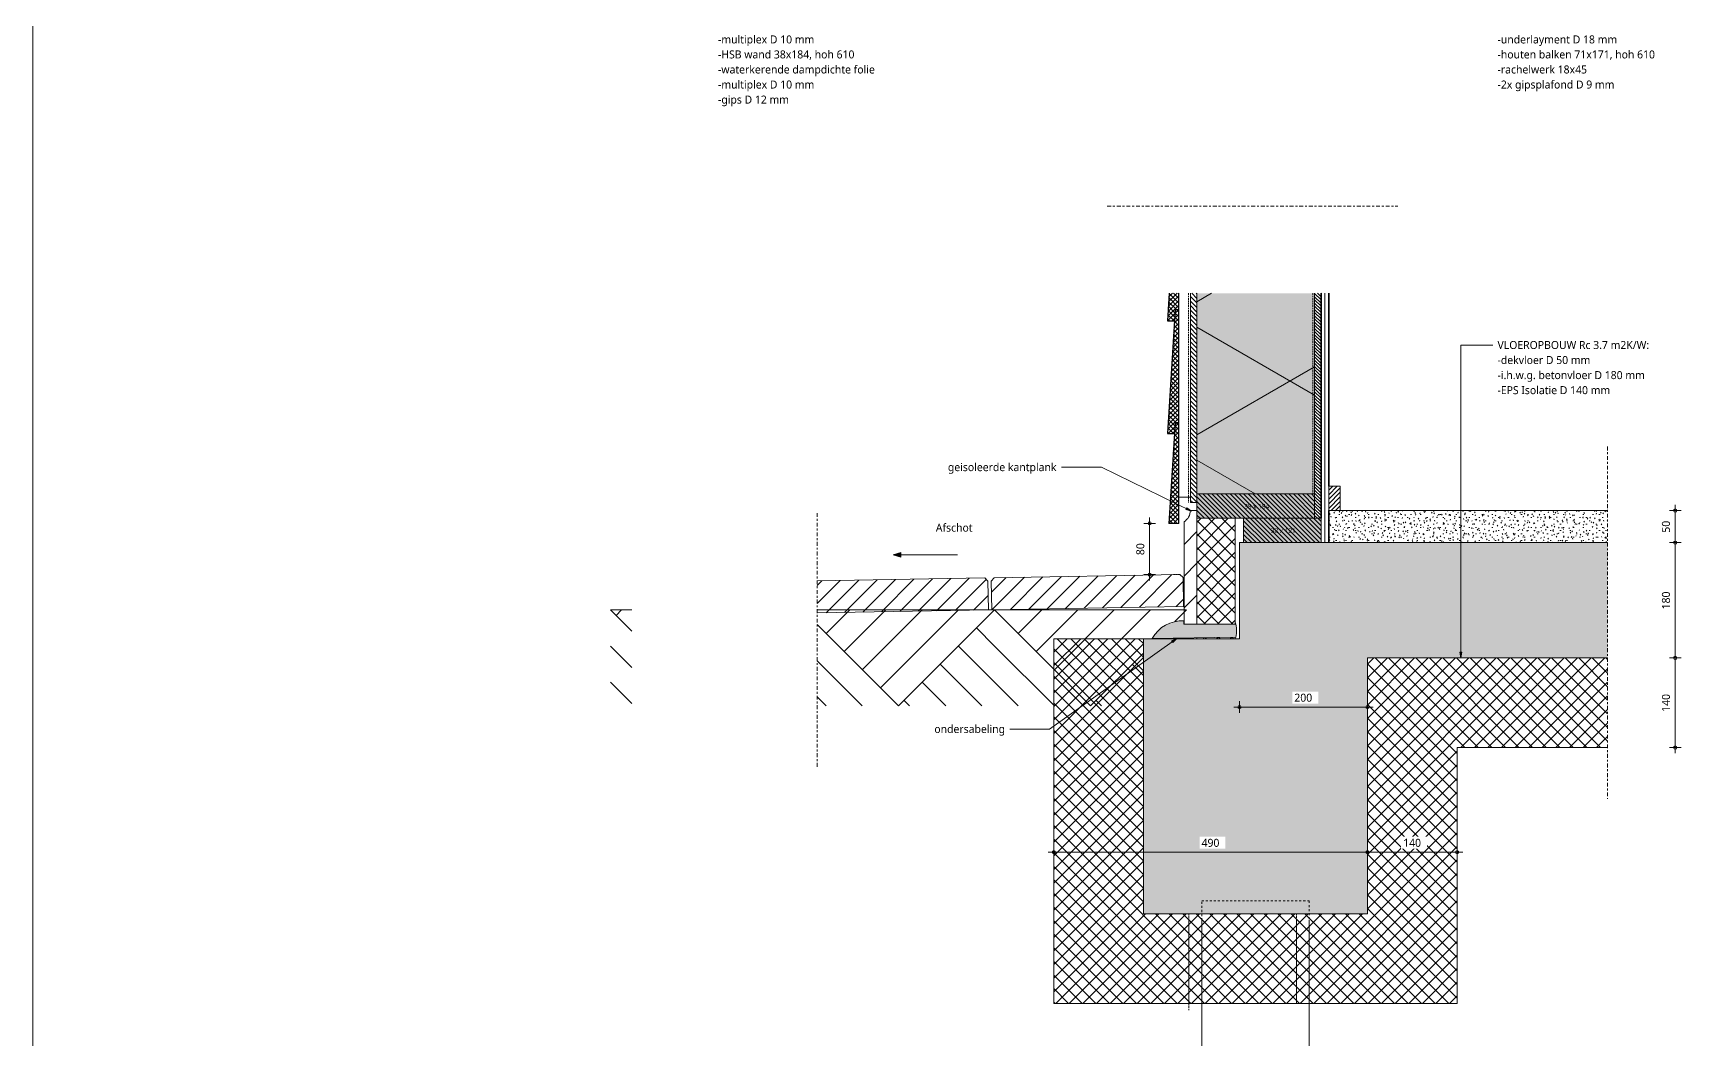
# Model space of a CAD drawing. Header units: millimetres. Extents: x 1813 to 34621, y -2347 to 13791.
# Drawn here: x 11894 to 14469, y 10148 to 11719 of the extents above; entities that cross this region are included whole.
import ezdxf

# ---------------------------------------------------------------- set-up
doc = ezdxf.new("R2010")
doc.units = ezdxf.units.MM
for name, pattern in [('Dash', [6.35, 3.175, -3.175]), ('MV_center', [15, 6, -3, 3, -3]), ('MV_hidden', [3.75, 2.5, -1.25])]:
    doc.linetypes.add(name, pattern=pattern)
for name, color, linetype, lineweight in [('A-ANNO-DIMS', 211, 'Continuous', 13), ('A-ANNO-DIMS-5', 211, 'Continuous', 13), ('A-ANNO-NOTE', 131, 'Continuous', 18), ('A-DETL', 90, 'Continuous', 13), ('A-DETL-GENF', 92, 'Continuous', 18), ('A-DETL-GENF-HDLN', 1, 'Dash', 18), ('A-DETL-MEDM', 33, 'Continuous', 18), ('G-ANNO-TEXT', 231, 'Continuous', 13)]:
    doc.layers.add(name, color=color, linetype=linetype, lineweight=lineweight)
doc.styles.add('Segoe UI', font='segoeui.ttf', dxfattribs={"height": 7.5})
doc.styles.add('Segoe UI_3', font='segoeui.ttf', dxfattribs={"height": 12.5})
doc.styles.add('Segoe UI_B', font='segoeui.ttf', dxfattribs={"height": 12.5})
doc.dimstyles.new('2_5_mm_1', dxfattribs={"dimscale": 304.8, "dimtxt": 13.092049, "dimasz": 0.016404, "dimexe": 0.029528, "dimexo": 0.0625, "dimgap": 0.014764, "dimtad": 1, "dimdec": 0, "dimzin": 0, "dimdsep": 46, "dimtxsty": 'Segoe UI_3', "dimblk1": 'DOTBLANK', "dimblk2": 'DOTBLANK', "dimsah": 1, "dimcen": 0.09, "dimdle": 0.029528, "dimazin": 0, "dimtfac": 1, "dimtdec": 4, "dimtix": 1, "dimtmove": 0, "dimatfit": 3, "dimfxl": 0.029528, "dimfxlon": 1, "dimtvp": 1, "dimtfill": 1, "dimtolj": 1, "dimtzin": 0, "dimarcsym": 2})
pattern_1 = [(45, (0, 0), (-10.606602, 10.606602), []), (135, (0, 0), (-10.606602, -10.606602), [])]
pattern_2 = [(45, (0, 0), (-14.142136, 14.142136), [])]
pattern_3 = [(45, (0, 0), (-3.5355339, 3.5355339), []), (135, (0, 0), (-3.5355339, -3.5355339), [])]

# ---------------------------------------------------------------- blocks, each defined once
blk = doc.blocks.new('42 isolatie - Type 1-3787238-Details Verbouwingen')
at = {"layer": 'A-DETL-GENF'}
blk.add_hatch(color=256, dxfattribs=at).paths.add_polyline_path([(0.3, 0.8), (313.6, 0.8), (313.6, 184.8), (0.3, 184.8)])
at = {"layer": 'A-DETL-GENF', "lineweight": 13}
h = blk.add_hatch(dxfattribs=at)
h.set_pattern_fill('FP_6', color=256, style=0, pattern_type=2)
h.set_pattern_definition([(60, (-2126.39, 181.76), (-155.885, 90), []), (120, (-2126.39, 181.76), (-155.885, -90), [])])
h.paths.add_polyline_path([(0.3, 0.8), (313.6, 0.8), (313.6, 184.8), (0.3, 184.8)])
at = {"layer": 'A-DETL-GENF'}
for p, q in [((313.6, 184.8), (0.3, 184.8)), ((0.3, 184.8), (0.3, 0.8)), ((0.3, 0.8), (313.6, 0.8)), ((0.3, 0.8), (313.6, 0.8))]:
    blk.add_line(p, q, dxfattribs=at)
blk = doc.blocks.new('00_Maaiveld - Type 1-V43-Details Verbouwingen')
at = {"layer": 'A-DETL-GENF', "lineweight": 13}
for p, q in [((0, 0), (-577.1, 0)), ((-526.3, 0), (-563.1, -36.9)), ((-469.7, 0), (-534.9, -65.1)), ((-413.1, 0), (-506.6, -93.4)), ((-356.6, 0), (-478.3, -121.7)), ((-300, 0), (-450, -150)), ((-300, 0), (-150, -150)), ((-226.3, 0), (-263.1, -36.9)), ((-169.7, 0), (-234.9, -65.1)), ((-113.1, 0), (-206.6, -93.4)), ((-56.6, 0), (-178.3, -121.7)), ((0, 0), (-18.4, -18.4)), ((-866.8, 0), (-900, 0)), ((-900, 0), (-866.8, -33.2)), ((-882.8, 0), (-891.4, -8.6)), ((-577.1, -22.9), (-450, -150)), ((-328.3, -28.3), (-300, -56.6)), ((-44.7, -44.7), (-45, -45)), ((-12.4, -44.2), (-11.6, -45)), ((-900, -56.6), (-866.8, -89.8)), ((-356.6, -56.6), (-300, -113.1)), ((-300, -56.6), (-206.6, -150)), ((-67.4, -67.4), (-150, -150)), ((-577.1, -79.5), (-506.6, -150)), ((-384.9, -84.9), (-319.7, -150)), ((-84.9, -84.9), (-67.4, -102.3)), ((-900, -113.1), (-866.8, -146.3)), ((-413.1, -113.1), (-376.3, -150)), ((-300, -113.1), (-263.1, -150)), ((-113.1, -113.1), (-76.3, -150)), ((-577.1, -136), (-563.1, -150)), ((-441.4, -141.4), (-432.8, -150)), ((-141.4, -141.4), (-132.8, -150))]:
    blk.add_line(p, q, dxfattribs=at)
blk = doc.blocks.new('17 paal_aanzicht - Type 1-3186683-Details Verbouwingen')
at = {"layer": 'A-DETL-GENF', "linetype": 'Dash'}
blk.add_hatch(color=256, dxfattribs=at).paths.add_polyline_path([(42, -310.4), (49.3, -310.1), (56.5, -309.2), (63.6, -307.7), (70.6, -305.7), (77.3, -303.1), (84, -300), (77.3, -296.9), (70.6, -294.3), (63.6, -292.3), (56.5, -290.8), (49.3, -289.9), (42, -289.6), (34.7, -289.9), (27.5, -290.8), (20.4, -292.3), (13.4, -294.3), (6.7, -296.9), (0, -300), (6.7, -303.1), (13.4, -305.7), (20.4, -307.7), (27.5, -309.2), (34.7, -310.1)])
at = {"layer": 'A-DETL-GENF'}
for p, q in [((-84, 0), (-84, -300)), ((84, -300), (84, 0))]:
    blk.add_line(p, q, dxfattribs=at)
for centre, radius, start, end in [((-42, -230.9), 80.9, 238.7061, 301.2939), ((42, -379.9), 90.3, 62.2811, 117.7189), ((42, -379.9), 90.3, 62.2811, 117.7189), ((42, -220.1), 90.3, 242.2811, 297.7189)]:
    blk.add_arc(centre, radius, start, end, dxfattribs=at)
at = {"layer": 'A-DETL-GENF-HDLN'}
for p, q in [((-84, 0), (-84, 30)), ((-84, 30), (84, 30)), ((84, 30), (84, 0))]:
    blk.add_line(p, q, dxfattribs=at)
blk = doc.blocks.new('NLRS_00_DI_maskeer - Type 1-4234750-Details Verbouwingen')
at = {"layer": 'A-DETL-GENF', "linetype": 'MV_center'}
blk.add_line((-100, 0), (298.7, 0), dxfattribs=at)
blk = doc.blocks.new('NLRS_00_DI_maskeer - Type 1-4234713-Details Verbouwingen')
at = {"layer": 'A-DETL-GENF', "linetype": 'MV_center'}
blk.add_line((-100, 0), (450, 0), dxfattribs=at)
blk = doc.blocks.new('00 hout_rechthoekig_sls - Vuren 38x121-3429648-Details Verbouwingen')
at = {"layer": 'A-DETL-GENF', "lineweight": 13}
blk.add_hatch(color=256, dxfattribs=at).paths.add_polyline_path([(0, -38), (121, -38), (121, 0), (0, 0)])
at = {"layer": 'A-DETL-MEDM', "lineweight": 13}
h = blk.add_hatch(dxfattribs=at)
h.set_pattern_fill('FP_115', color=256, style=0, pattern_type=2)
h.set_pattern_definition([(135, (-13785.619, -10961.589), (-3.5355339, -3.5355339), [])])
h.paths.add_polyline_path([(0, -38), (121, -38), (121, 0), (0, 0)])
at = {"layer": 'A-DETL-MEDM'}
for p, q in [((0, 0), (111, 0)), ((0, -38), (0, 0)), ((111, 0), (121, 0)), ((121, 0), (121, -38)), ((121, 0), (121, -38)), ((121, 0), (121, -38)), ((121, -38), (0, -38)), ((121, -38), (0, -38))]:
    blk.add_line(p, q, dxfattribs=at)
blk = doc.blocks.new('00 hout_rechthoekig_sls - Vuren 38x184-V72-Details Verbouwingen')
at = {"layer": 'A-DETL-GENF', "lineweight": 13}
blk.add_hatch(color=256, dxfattribs=at).paths.add_polyline_path([(0, -38), (184, -38), (184, 0), (0, 0)])
at = {"layer": 'A-DETL-MEDM', "lineweight": 13}
h = blk.add_hatch(dxfattribs=at)
h.set_pattern_fill('FP_116', color=256, style=0, pattern_type=2)
h.set_pattern_definition([(135, (-13712.619, -10999.589), (-3.5355339, -3.5355339), [])])
h.paths.add_polyline_path([(0, -38), (184, -38), (184, 0), (0, 0)])
at = {"layer": 'A-DETL-MEDM'}
for p, q in [((0, 0), (184, 0)), ((0, -38), (0, 0)), ((184, 0), (184, -38)), ((184, 0), (184, -38)), ((184, 0), (184, -38)), ((184, -38), (0, -38)), ((184, -38), (0, -38))]:
    blk.add_line(p, q, dxfattribs=at)
blk = doc.blocks.new('NLRS_00_DI_maskeer - Type 1-4234751-Details Verbouwingen')
at = {"layer": 'A-DETL-GENF', "linetype": 'MV_center'}
blk.add_line((-100, 0), (354, 0), dxfattribs=at)
blk = doc.blocks.new('00_GA_pijl2 - Type 1-3186685-Details Verbouwingen')
at = {"layer": 'A-ANNO-NOTE', "lineweight": 13}
blk.add_hatch(color=256, dxfattribs=at).paths.add_polyline_path([(-4.81, 0.7), (-2.38, 0), (-4.81, -0.7)])
at = {"layer": 'A-ANNO-NOTE'}
for p, q in [((-4.81, 0.7), (-4.81, -0.7)), ((-2.38, 0), (-4.81, 0.7)), ((-4.81, 0), (-22.43, 0)), ((-4.81, -0.7), (-2.38, 0))]:
    blk.add_line(p, q, dxfattribs=at)
blk = doc.blocks.new('DIMBLOCK49-Details Verbouwingen')
at = {"layer": 'A-ANNO-DIMS-5'}
for p, q in [((14460, 10973.6), (14451, 10973.6)), ((14460, 10982.6), (14460, 10923.6)), ((14460, 10973.6), (14469, 10973.6)), ((14460, 10923.6), (14451, 10923.6)), ((14460, 10923.6), (14469, 10923.6))]:
    blk.add_line(p, q, dxfattribs=at)
for centre in [(14460, 10973.6), (14460, 10923.6)]:
    blk.add_circle(centre, 2.5, dxfattribs=at)
at = {"layer": 'A-ANNO-DIMS-5', "color": 0, "insert": (14439.2, 10939.1), "char_height": 12.5, "width": 22.852, "attachment_point": 1, "rotation": 90, "line_spacing_factor": 1.142579, "style": 'Segoe UI_3', "bg_fill": 3, "box_fill_scale": 1.25, "bg_fill_color": 9, "bg_fill_true_color": 13158600, "bg_fill_transparency": 0}
blk.add_mtext('50', dxfattribs=at)
blk = doc.blocks.new('_DotBlank')
at = {"color": 0, "linetype": 'ByBlock', "lineweight": -2}
blk.add_line((-0.5, 0), (-1, 0), dxfattribs=at)
blk.add_circle((0, 0), 0.5, dxfattribs=at)
blk = doc.blocks.new('DIMBLOCK50-Details Verbouwingen')
at = {"layer": 'A-ANNO-DIMS-5'}
for p, q in [((14460, 10923.6), (14451, 10923.6)), ((14460, 10923.6), (14460, 10743.6)), ((14460, 10923.6), (14469, 10923.6)), ((14460, 10743.6), (14451, 10743.6)), ((14460, 10743.6), (14469, 10743.6))]:
    blk.add_line(p, q, dxfattribs=at)
for centre in [(14460, 10923.6), (14460, 10743.6)]:
    blk.add_circle(centre, 2.5, dxfattribs=at)
at = {"layer": 'A-ANNO-DIMS-5', "color": 0, "insert": (14439.2, 10819.3), "char_height": 12.5, "width": 34.277, "attachment_point": 1, "rotation": 90, "line_spacing_factor": 1.142579, "style": 'Segoe UI_3', "bg_fill": 3, "box_fill_scale": 1.25, "bg_fill_color": 9, "bg_fill_true_color": 13158600, "bg_fill_transparency": 0}
blk.add_mtext('180', dxfattribs=at)
blk = doc.blocks.new('DIMBLOCK51-Details Verbouwingen')
at = {"layer": 'A-ANNO-DIMS-5'}
for p, q in [((14460, 10743.6), (14451, 10743.6)), ((14460, 10743.6), (14460, 10594.6)), ((14460, 10743.6), (14469, 10743.6)), ((14460, 10603.6), (14451, 10603.6)), ((14460, 10603.6), (14469, 10603.6))]:
    blk.add_line(p, q, dxfattribs=at)
for centre in [(14460, 10743.6), (14460, 10603.6)]:
    blk.add_circle(centre, 2.5, dxfattribs=at)
at = {"layer": 'A-ANNO-DIMS-5', "color": 0, "insert": (14439.2, 10659.3), "char_height": 12.5, "width": 34.277, "attachment_point": 1, "rotation": 90, "line_spacing_factor": 1.142579, "style": 'Segoe UI_3', "bg_fill": 3, "box_fill_scale": 1.25, "bg_fill_color": 9, "bg_fill_true_color": 13158600, "bg_fill_transparency": 0}
blk.add_mtext('140', dxfattribs=at)
blk = doc.blocks.new('DIMBLOCK53-Details Verbouwingen')
at = {"layer": 'A-ANNO-DIMS-5'}
for p, q in [((13638.8, 10953.6), (13629.8, 10953.6)), ((13638.8, 10962.6), (13638.8, 10864.6)), ((13638.8, 10953.6), (13647.8, 10953.6)), ((13638.8, 10873.6), (13629.8, 10873.6)), ((13638.8, 10873.6), (13647.8, 10873.6))]:
    blk.add_line(p, q, dxfattribs=at)
for centre in [(13638.8, 10953.6), (13638.8, 10873.6)]:
    blk.add_circle(centre, 2.5, dxfattribs=at)
at = {"layer": 'A-ANNO-DIMS-5', "color": 0, "insert": (13618, 10904.1), "char_height": 12.5, "width": 22.852, "attachment_point": 1, "rotation": 90, "line_spacing_factor": 1.142579, "style": 'Segoe UI_3', "bg_fill": 3, "box_fill_scale": 1.25, "bg_fill_color": 9, "bg_fill_true_color": 13158600, "bg_fill_transparency": 0}
blk.add_mtext('80', dxfattribs=at)
blk = doc.blocks.new('DIMBLOCK59-Details Verbouwingen')
at = {"layer": 'A-ANNO-DIMS-5'}
for p, q in [((13770.2, 10666.9), (13988.2, 10666.9)), ((13779.2, 10666.9), (13779.2, 10675.9)), ((13779.2, 10666.9), (13779.2, 10657.9)), ((13979.2, 10666.9), (13979.2, 10675.9)), ((13979.2, 10666.9), (13979.2, 10657.9))]:
    blk.add_line(p, q, dxfattribs=at)
for centre in [(13779.2, 10666.9), (13979.2, 10666.9)]:
    blk.add_circle(centre, 2.5, dxfattribs=at)
at = {"layer": 'A-ANNO-DIMS-5', "color": 0, "insert": (13864.9, 10687.7), "char_height": 12.5, "width": 34.277, "attachment_point": 1, "line_spacing_factor": 1.142579, "style": 'Segoe UI_3', "bg_fill": 3, "box_fill_scale": 1.25, "bg_fill_color": 9, "bg_fill_true_color": 13158600, "bg_fill_transparency": 0}
blk.add_mtext('200', dxfattribs=at)
blk = doc.blocks.new('DIMBLOCK60-Details Verbouwingen')
at = {"layer": 'A-ANNO-DIMS-5'}
for p, q in [((13480.2, 10440.3), (13979.2, 10440.3)), ((13489.2, 10440.3), (13489.2, 10449.3)), ((13489.2, 10440.3), (13489.2, 10431.3)), ((13979.2, 10440.3), (13979.2, 10449.3)), ((13979.2, 10440.3), (13979.2, 10431.3))]:
    blk.add_line(p, q, dxfattribs=at)
for centre in [(13489.2, 10440.3), (13979.2, 10440.3)]:
    blk.add_circle(centre, 2.5, dxfattribs=at)
at = {"layer": 'A-ANNO-DIMS-5', "color": 0, "insert": (13719.9, 10461.1), "char_height": 12.5, "width": 34.277, "attachment_point": 1, "line_spacing_factor": 1.142579, "style": 'Segoe UI_3', "bg_fill": 3, "box_fill_scale": 1.25, "bg_fill_color": 9, "bg_fill_true_color": 13158600, "bg_fill_transparency": 0}
blk.add_mtext('490', dxfattribs=at)
blk = doc.blocks.new('DIMBLOCK61-Details Verbouwingen')
at = {"layer": 'A-ANNO-DIMS-5'}
for p, q in [((13979.2, 10440.3), (13979.2, 10449.3)), ((13979.2, 10440.3), (14128.2, 10440.3)), ((13979.2, 10440.3), (13979.2, 10431.3)), ((14119.2, 10440.3), (14119.2, 10449.3)), ((14119.2, 10440.3), (14119.2, 10431.3))]:
    blk.add_line(p, q, dxfattribs=at)
for centre in [(13979.2, 10440.3), (14119.2, 10440.3)]:
    blk.add_circle(centre, 2.5, dxfattribs=at)
at = {"layer": 'A-ANNO-DIMS-5', "color": 0, "insert": (14034.9, 10461.1), "char_height": 12.5, "width": 34.277, "attachment_point": 1, "line_spacing_factor": 1.142579, "style": 'Segoe UI_3', "bg_fill": 3, "box_fill_scale": 1.25, "bg_fill_color": 9, "bg_fill_true_color": 13158600, "bg_fill_transparency": 0}
blk.add_mtext('140', dxfattribs=at)

msp = doc.modelspace()

# ---------------------------------------------------------------- hatches: boundary and pattern name
at = {"layer": 'A-DETL-GENF', "lineweight": 13}
h = msp.add_hatch(dxfattribs=at)
h.set_pattern_fill('FP_10', color=250, style=0, pattern_type=2)
h.set_pattern_definition(pattern_3)
h.paths.add_polyline_path([(13666.6, 11269.8), (13677.6, 11269.8), (13678.6, 11286.8), (13684.6, 11286.8), (13684.6, 11312.9), (13669.3, 11312.9), (13667, 11275.6)])
h = msp.add_hatch(dxfattribs=at)
h.set_pattern_fill('FP_17', color=250, style=0, pattern_type=2)
h.set_pattern_definition([(135, (0, 0), (-3.5355339, -3.5355339), [])])
h.paths.add_polyline_path([(13712.6, 10986.1), (13712.6, 11312.9), (13702.6, 11312.9), (13702.6, 10986.1), (13705.6, 10986.1)])
h = msp.add_hatch(dxfattribs=at)
h.set_pattern_fill('FP_81', color=254, style=0, pattern_type=2)
h.set_pattern_definition([(135, (0, 0), (-2.4748737, -2.4748737), [])])
h.paths.add_polyline_path([(13896.6, 10961.6), (13906.6, 10961.6), (13906.6, 11312.9), (13896.6, 11312.9), (13896.6, 10999.6)])
h = msp.add_hatch(dxfattribs=at)
h.set_pattern_fill('FP_7', color=254, style=0, pattern_type=2)
h.set_pattern_definition([(90, (0, 0), (-7.5, 5e-16), [])])
h.paths.add_polyline_path([(13906.6, 10923.6), (13918.6, 10923.6), (13918.6, 11312.9), (13906.6, 11312.9), (13906.6, 10961.6)])
h = msp.add_hatch(dxfattribs=at)
h.set_pattern_fill('FP_10', color=250, style=0, pattern_type=2)
h.set_pattern_definition(pattern_3)
h.paths.add_polyline_path([(13668.8, 11093.8), (13677.6, 11093.8), (13678.6, 11110.8), (13684.6, 11110.8), (13684.6, 11286.8), (13678.6, 11286.8), (13666.6, 11093.8)])
h = msp.add_hatch(dxfattribs=at)
h.set_pattern_fill('FP_10', color=250, style=0, pattern_type=2)
h.set_pattern_definition(pattern_3)
h.paths.add_polyline_path([(13684.6, 10953.6), (13684.6, 11110.8), (13678.6, 11110.8), (13668.8, 10953.6)])
h = msp.add_hatch(dxfattribs=at)
h.set_pattern_fill('FP_12', color=250, style=0, pattern_type=2)
h.set_pattern_definition([(45, (0, 0), (-3.5355339, 3.5355339), [])])
h.paths.add_polyline_path([(13936.6, 10973.6), (13936.6, 11011.6), (13918.6, 11011.6), (13918.6, 10973.6)])
h = msp.add_hatch(dxfattribs=at)
h.set_pattern_fill('FP_78', color=250, style=0, pattern_type=2)
h.set_pattern_definition([(45, (0, 0), (-24.74874, 24.74874), [])])
h.paths.add_polyline_path([(13706.6, 10773.6), (13712.6, 10773.6), (13712.6, 10774.8), (13692.6, 10774.5), (13692.6, 10773.6), (13705.6, 10773.6)])
h.paths.add_polyline_path([(13692.6, 10796.2), (13712.6, 10796.2), (13712.6, 10973.6), (13702.6, 10973.6), (13701.8, 10968.4), (13699.8, 10963.6), (13696.7, 10959.4), (13692.6, 10956.1)])
h = msp.add_hatch(dxfattribs=at)
h.set_pattern_fill('FP_80', color=254, style=0, pattern_type=2)
h.set_pattern_definition([(0, (0, 0), (20.32, 5.08), [1.676, -13.564, 1.676, -13.564, -81.28]), (0, (0, 0), (20.32, 5.08), [-30.48, 1.676, -28.804, 1.676, -13.564, -35.56]), (0, (0, 0), (20.32, 5.08), [-76.2, 1.676, -8.484, 1.676, -23.724]), (120, (7.62, 2.54), (-14.559409, 15.0576362), [1.676, -13.564, 1.676, -13.564, -81.28]), (120, (7.62, 2.54), (-14.559409, 15.0576362), [-30.48, 1.676, -28.804, 1.676, -13.564, -35.56]), (120, (7.62, 2.54), (-14.559409, 15.0576362), [-76.2, 1.676, -8.484, 1.676, -23.724]), (240, (10.16, 12.7), (-5.760591, -20.1376362), [1.676, -13.564, 1.676, -13.564, -81.28]), (240, (10.16, 12.7), (-5.760591, -20.1376362), [-30.48, 1.676, -28.804, 1.676, -13.564, -35.56]), (240, (10.16, 12.7), (-5.760591, -20.1376362), [-76.2, 1.676, -8.484, 1.676, -23.724])])
h.paths.add_polyline_path([(14354.2, 10923.6), (14354.2, 10973.6), (13918.6, 10973.6), (13918.6, 10923.6), (13979.2, 10923.6)])
h = msp.add_hatch(dxfattribs=at)
h.set_pattern_fill('FP_1', color=251, style=0, pattern_type=2)
h.set_pattern_definition(pattern_1)
h.paths.add_polyline_path([(13712.6, 10773.6), (13772.6, 10773.6), (13772.6, 10775.7), (13712.6, 10774.8), (13712.6, 10773.8)])
h.paths.add_polyline_path([(13712.6, 10796.2), (13772.6, 10796.2), (13772.6, 10961.6), (13712.6, 10961.6), (13712.6, 10956.1)])
at = {"layer": 'A-DETL-GENF'}
for points in [[(13629.2, 10344.1), (13979.2, 10344.1), (13979.2, 10743.6), (14354.2, 10743.6), (14354.2, 10923.6), (13779.2, 10923.6), (13779.2, 10773.6), (13629.2, 10773.6)], [(13643, 10773.8), (13773.6, 10775.7), (13774.4, 10781.6), (13774.6, 10787.6), (13774, 10793.5), (13772.7, 10799.4), (13772.7, 10796.2), (13692.5, 10796.2), (13692.5, 10801.2), (13686.5, 10801.3), (13680.6, 10800.7), (13674.7, 10799.4), (13669.1, 10797.5), (13663.7, 10794.9), (13658.6, 10791.7), (13654, 10787.9), (13649.8, 10783.6), (13646.1, 10778.9)]]:
    msp.add_hatch(color=9, dxfattribs=at).paths.add_polyline_path(points)
at = {"layer": 'A-DETL-GENF', "lineweight": 13}
h = msp.add_hatch(dxfattribs=at)
h.set_pattern_fill('FP_82', color=254, style=0, pattern_type=2)
h.set_pattern_definition(pattern_2)
h.paths.add_polyline_path([(13119.5, 10813.9), (13387.1, 10818.5), (13386.3, 10863.5), (13381.2, 10868.5), (13119.5, 10863.9), (13119.5, 10819.4)])
h = msp.add_hatch(dxfattribs=at)
h.set_pattern_fill('FP_82', color=254, style=0, pattern_type=2)
h.set_pattern_definition(pattern_2)
h.paths.add_polyline_path([(13392.1, 10818.6), (13692, 10823.9), (13691.2, 10868.9), (13686.1, 10873.8), (13396.2, 10868.7), (13391.3, 10863.6)])
h = msp.add_hatch(dxfattribs=at)
h.set_pattern_fill('FP_1', color=251, style=0, pattern_type=2)
h.set_pattern_definition(pattern_1)
h.paths.add_polyline_path([(13489.2, 10204.1), (14119.2, 10204.1), (14119.2, 10603.6), (14354.2, 10603.6), (14354.2, 10743.6), (13979.2, 10743.6), (13979.2, 10344.1), (13629.2, 10344.1), (13629.2, 10773.6), (13489.2, 10773.6), (13489.2, 10344.1)])
at = {"layer": 'G-ANNO-TEXT'}
for points in [[(13704.2, 10972.8), (13696.8, 10978.1), (13695.4, 10975.3)], [(13681.3, 10774.1), (13673.1, 10770.1), (13674.9, 10767.5)], [(14125.1, 10743.4), (14126.7, 10752.4), (14123.5, 10752.4)]]:
    msp.add_hatch(color=7, dxfattribs=at).paths.add_polyline_path(points)

# ---------------------------------------------------------------- linework, layer by layer
at = {"layer": 'A-DETL', "lineweight": 18}
for p, q in [((11894.3, 8939.6), (11894.3, 13099.5)), ((13918.6, 11011.6), (13918.6, 10973.6)), ((13936.6, 11011.6), (13918.6, 11011.6)), ((13936.6, 10973.6), (13936.6, 11011.6)), ((13712.6, 10973.6), (13702.6, 10973.6)), ((13918.6, 10973.6), (13936.6, 10973.6)), ((14354.2, 10973.6), (13936.6, 10973.6)), ((13668.8, 10953.6), (13684.6, 10953.6)), ((13692.6, 10956.1), (13692.6, 10796.2)), ((13712.6, 10796.2), (13712.6, 10961.6)), ((13772.6, 10796.2), (13772.6, 10961.6)), ((13785.6, 10923.6), (13779.2, 10923.6)), ((13779.2, 10923.6), (13779.2, 10773.6)), ((14354.2, 10923.6), (13906.6, 10923.6)), ((13381.2, 10868.5), (13119.5, 10863.9)), ((13386.3, 10863.5), (13381.2, 10868.5)), ((13396.2, 10868.7), (13391.3, 10863.6)), ((13686.1, 10873.8), (13396.2, 10868.7)), ((13691.2, 10868.9), (13686.1, 10873.8)), ((13692, 10823.9), (13691.2, 10868.9)), ((13387.1, 10818.5), (13386.3, 10863.5)), ((13391.3, 10863.6), (13392.1, 10818.6)), ((13119.5, 10813.9), (13387.1, 10818.5)), ((13392.1, 10818.6), (13692, 10823.9)), ((13692.5, 10796.2), (13692.5, 10801.2)), ((13772.7, 10796.2), (13692.5, 10796.2)), ((13772.7, 10799.4), (13772.7, 10796.2)), ((13489.2, 10773.6), (13489.2, 10204.1)), ((13629.2, 10773.6), (13489.2, 10773.6)), ((13779.2, 10773.6), (13629.2, 10773.6)), ((13629.2, 10773.6), (13629.2, 10344.1)), ((13629.2, 10344.1), (13629.2, 10773.6)), ((13643, 10773.8), (13773.6, 10775.7)), ((13692.6, 10774.5), (13692.6, 10773.6)), ((13712.6, 10773.6), (13712.6, 10774.8)), ((13772.6, 10773.6), (13772.6, 10775.7)), ((13979.2, 10743.6), (14354.2, 10743.6)), ((13979.2, 10344.1), (13979.2, 10743.6)), ((14354.2, 10743.6), (13979.2, 10743.6)), ((13979.2, 10743.6), (13979.2, 10344.1)), ((14119.2, 10204.1), (14119.2, 10603.6)), ((14119.2, 10603.6), (14354.2, 10603.6)), ((13629.2, 10344.1), (13979.2, 10344.1)), ((13979.2, 10344.1), (13629.2, 10344.1)), ((13489.2, 10204.1), (14119.2, 10204.1))]:
    msp.add_line(p, q, dxfattribs=at)
at = {"layer": 'A-DETL', "lineweight": 25}
for p, q in [((13669.3, 11312.9), (13666.6, 11269.8)), ((13684.6, 11286.8), (13684.6, 11312.9)), ((13678.6, 11286.8), (13666.6, 11093.8)), ((13684.6, 11286.8), (13678.6, 11286.8)), ((13684.6, 11110.8), (13684.6, 11286.8)), ((13666.6, 11269.8), (13677.6, 11269.8)), ((13678.6, 11110.8), (13668.8, 10953.6)), ((13684.6, 11110.8), (13678.6, 11110.8)), ((13684.6, 10953.6), (13684.6, 11110.8)), ((13666.6, 11093.8), (13677.6, 11093.8))]:
    msp.add_line(p, q, dxfattribs=at)
at = {"layer": 'A-DETL', "linetype": 'MV_hidden', "lineweight": 18}
for p, q in [((13699.6, 11312.9), (13699.6, 10986.3)), ((13893.6, 11312.9), (13893.6, 10999.6)), ((13686.1, 10873.6), (13676.1, 10873.6)), ((13700.2, 10344.1), (13700.2, 10204.1)), ((13700.2, 10193.3), (13700.2, 10334.1)), ((13868.2, 10344.1), (13868.2, 10204.1)), ((13868.2, 10334.1), (13868.2, 10204.1))]:
    msp.add_line(p, q, dxfattribs=at)
at = {"layer": 'A-DETL'}
for p, q in [((13702.6, 11312.9), (13702.6, 10986.1)), ((13712.6, 10999.6), (13712.6, 11312.9)), ((13684.6, 10994.8), (13702.6, 10994.8)), ((13702.6, 10986.1), (13712.6, 10986.1))]:
    msp.add_line(p, q, dxfattribs=at)
at = {"layer": 'A-DETL', "lineweight": 35}
for p, q in [((13906.6, 11312.9), (13906.6, 10961.6)), ((13918.6, 11011.6), (13918.6, 11312.9)), ((13918.6, 10923.6), (13918.6, 10973.6))]:
    msp.add_line(p, q, dxfattribs=at)
at = {"layer": 'A-DETL', "lineweight": 18}
for centre, radius, start, end in [((13681, 10974.3), 21.6, 302.5112, 357.999), ((13688.8, 10749.6), 51.8, 85.8573, 152.1215), ((13724, 10785.6), 50.6, 348.6884, 15.8337)]:
    msp.add_arc(centre, radius, start, end, dxfattribs=at)
at = {"layer": 'G-ANNO-TEXT', "color": 250}
for p, q in [((14125.1, 11232.1), (14174.8, 11232.1)), ((14125.1, 10743.4), (14125.1, 11232.1)), ((13563.5, 11041.5), (13501.2, 11041.5)), ((13704.2, 10972.8), (13563.5, 11041.5)), ((13696.8, 10978.1), (13695.4, 10975.3)), ((13695.4, 10975.3), (13704.2, 10972.8)), ((13704.2, 10972.8), (13696.8, 10978.1)), ((13681.3, 10774.1), (13482.5, 10632.5)), ((13681.3, 10774.1), (13673.1, 10770.1)), ((13673.1, 10770.1), (13674.9, 10767.5)), ((13674.9, 10767.5), (13681.3, 10774.1)), ((14126.7, 10752.4), (14123.5, 10752.4)), ((14123.5, 10752.4), (14125.1, 10743.4)), ((14125.1, 10743.4), (14126.7, 10752.4)), ((13482.5, 10632.5), (13420.2, 10632.5))]:
    msp.add_line(p, q, dxfattribs=at)

# ---------------------------------------------------------------- block references
at = {"layer": 'A-ANNO-NOTE', "xscale": 5, "yscale": 5, "zscale": 5, "rotation": 180}
msp.add_blockref('00_GA_pijl2 - Type 1-3186685-Details Verbouwingen', (13226.3, 10904.5), dxfattribs=at)
at = {"layer": 'A-DETL-GENF', "linetype": 'MV_center'}
msp.add_blockref('NLRS_00_DI_maskeer - Type 1-4234751-Details Verbouwingen', (13672.6, 11449.1), dxfattribs=at)
at = {"layer": 'A-DETL-GENF', "rotation": 89.99999999999955}
msp.add_blockref('42 isolatie - Type 1-3787238-Details Verbouwingen', (13897.4, 10999.3), dxfattribs=at)
at = {"layer": 'A-DETL-GENF', "linetype": 'MV_center'}
for name, p, rotation in [('NLRS_00_DI_maskeer - Type 1-4234713-Details Verbouwingen', (14354.2, 10973.6), 270.0000000000001), ('NLRS_00_DI_maskeer - Type 1-4234750-Details Verbouwingen', (13119.5, 10673.6), 89.99999999999989)]:
    msp.add_blockref(name, p, dxfattribs=dict(at, rotation=rotation))
at = {"layer": 'A-DETL-GENF', "lineweight": 13}
msp.add_blockref('00_Maaiveld - Type 1-V43-Details Verbouwingen', (13696.6, 10818.6), dxfattribs=at)
at = {"layer": 'A-DETL-GENF-HDLN'}
msp.add_blockref('17 paal_aanzicht - Type 1-3186683-Details Verbouwingen', (13804.2, 10334.1), dxfattribs=at)
at = {"layer": 'A-DETL-MEDM', "lineweight": 13}
for name, p in [('00 hout_rechthoekig_sls - Vuren 38x184-V72-Details Verbouwingen', (13712.6, 10999.6)), ('00 hout_rechthoekig_sls - Vuren 38x121-3429648-Details Verbouwingen', (13785.6, 10961.6))]:
    msp.add_blockref(name, p, dxfattribs=at)

# ---------------------------------------------------------------- texts
at = {"layer": 'A-ANNO-NOTE', "lineweight": 13, "char_height": 7.5, "width": 47.3, "attachment_point": 1, "style": 'Segoe UI'}
for s, insert in [('38 x 184', (13786.6, 10984)), ('38 x 121', (13828.1, 10946))]:
    msp.add_mtext(s, dxfattribs=dict(at, insert=insert))
at = {"layer": 'G-ANNO-TEXT', "color": 7, "char_height": 12.5, "attachment_point": 1}
for s, insert, width, style in [('-multiplex D 10 mm', (12964.5, 11715.5), 187.996, 'Segoe UI_3'), ('-underlayment D 18 mm', (14182.3, 11715.5), 231.688, 'Segoe UI_3'), ('-HSB wand 38x184, hoh 610 ', (12964.5, 11692.1), 270.97, 'Segoe UI_3'), ('-houten balken 71x171, hoh 610', (14182.3, 11692.1), 305.042, 'Segoe UI_3'), ('-waterkerende dampdichte folie', (12964.5, 11668.6), 300.633, 'Segoe UI_3'), ('-rachelwerk 18x45', (14182.3, 11668.6), 170.759, 'Segoe UI_3'), ('-multiplex D 10 mm', (12964.5, 11645.1), 187.996, 'Segoe UI_3'), ('-2x gipsplafond D 9 mm', (14182.3, 11645.1), 228.08, 'Segoe UI_3'), ('-gips D 12 mm', (12964.5, 11621.6), 140.295, 'Segoe UI_3'), ('VLOEROPBOUW Rc 3.7 m2K/W:', (14182.3, 11238.4), 314.662, 'Segoe UI_B'), ('-dekvloer D 50 mm', (14182.3, 11214.9), 181.582, 'Segoe UI_3'), ('-i.h.w.g. betonvloer D 180 mm', (14182.3, 11191.4), 282.996, 'Segoe UI_3'), ('-EPS Isolatie D 140 mm', (14182.3, 11167.9), 219.662, 'Segoe UI_3'), ('geisoleerde kantplank', (13323.7, 11047.7), 206.034, 'Segoe UI_3'), ('ondersabeling', (13302.5, 10638.8), 133.481, 'Segoe UI_3')]:
    msp.add_mtext(s, dxfattribs=dict(at, insert=insert, width=width, style=style))
at = {"layer": 'G-ANNO-TEXT', "color": 39, "insert": (13304.8, 10953.2), "char_height": 12.5, "width": 70.549, "attachment_point": 1, "style": 'Segoe UI_3'}
msp.add_mtext('Afschot', dxfattribs=at)

# ---------------------------------------------------------------- dimensions: what is measured, and where the dimension line sits
at = {"layer": 'A-ANNO-DIMS'}
dim = msp.add_linear_dim(base=(14460, 10923.6), p1=(14469, 10973.6), p2=(14451, 10923.6), angle=90, dimstyle='2_5_mm_1', override={"dimpost": '<>', "dimfxl": 53.141321}, dxfattribs=at)
dim.commit()
dim.dimension.update_dxf_attribs({"geometry": 'DIMBLOCK49-Details Verbouwingen', "text_midpoint": (14449.1, 10948.6)})

# ---------------------------------------------------------------- next in the draw order: dimensions: what is measured, and where the dimension line sits
for base, p1, p2, override, picture, middle in [((13638.8, 10873.6), (13647.8, 10953.6), (13647.8, 10873.6), {"dimpost": '<>', "dimfxl": 80}, 'DIMBLOCK53-Details Verbouwingen', (13627.8, 10913.6)), ((14460, 10743.6), (14451, 10923.6), (14451, 10743.6), {"dimpost": '<>', "dimfxl": 180}, 'DIMBLOCK50-Details Verbouwingen', (14449, 10833.6))]:
    dim = msp.add_linear_dim(base=base, p1=p1, p2=p2, angle=90, dimstyle='2_5_mm_1', override=override, dxfattribs=at)
    dim.commit()
    dim.dimension.update_dxf_attribs({"geometry": picture, "text_midpoint": middle})
for base, p1, p2, override, picture, middle in [((13979.2, 10666.9), (13779.2, 10675.9), (13979.2, 10675.9), {"dimpost": '<>', "dimfxl": 200}, 'DIMBLOCK59-Details Verbouwingen', (13879.2, 10677.9)), ((13979.2, 10440.3), (13489.2, 10449.3), (13979.2, 10449.3), {"dimpost": '<>', "dimfxl": 490}, 'DIMBLOCK60-Details Verbouwingen', (13734.2, 10451.2))]:
    dim = msp.add_linear_dim(base=base, p1=p1, p2=p2, dimstyle='2_5_mm_1', override=override, dxfattribs=at)
    dim.commit()
    dim.dimension.update_dxf_attribs({"geometry": picture, "text_midpoint": middle})

# ---------------------------------------------------------------- next in the draw order: dimensions: what is measured, and where the dimension line sits
dim = msp.add_linear_dim(base=(14460, 10603.6), p1=(14451, 10743.6), p2=(14451, 10603.6), angle=90, dimstyle='2_5_mm_1', override={"dimpost": '<>', "dimfxl": 140}, dxfattribs=at)
dim.commit()
dim.dimension.update_dxf_attribs({"geometry": 'DIMBLOCK51-Details Verbouwingen', "text_midpoint": (14449, 10673.6)})
dim = msp.add_linear_dim(base=(14119.2, 10440.3), p1=(13979.2, 10449.3), p2=(14119.2, 10449.3), dimstyle='2_5_mm_1', override={"dimpost": '<>', "dimfxl": 140}, dxfattribs=at)
dim.commit()
dim.dimension.update_dxf_attribs({"geometry": 'DIMBLOCK61-Details Verbouwingen', "text_midpoint": (14049.2, 10451.3)})

doc.saveas('drawing.dxf')
